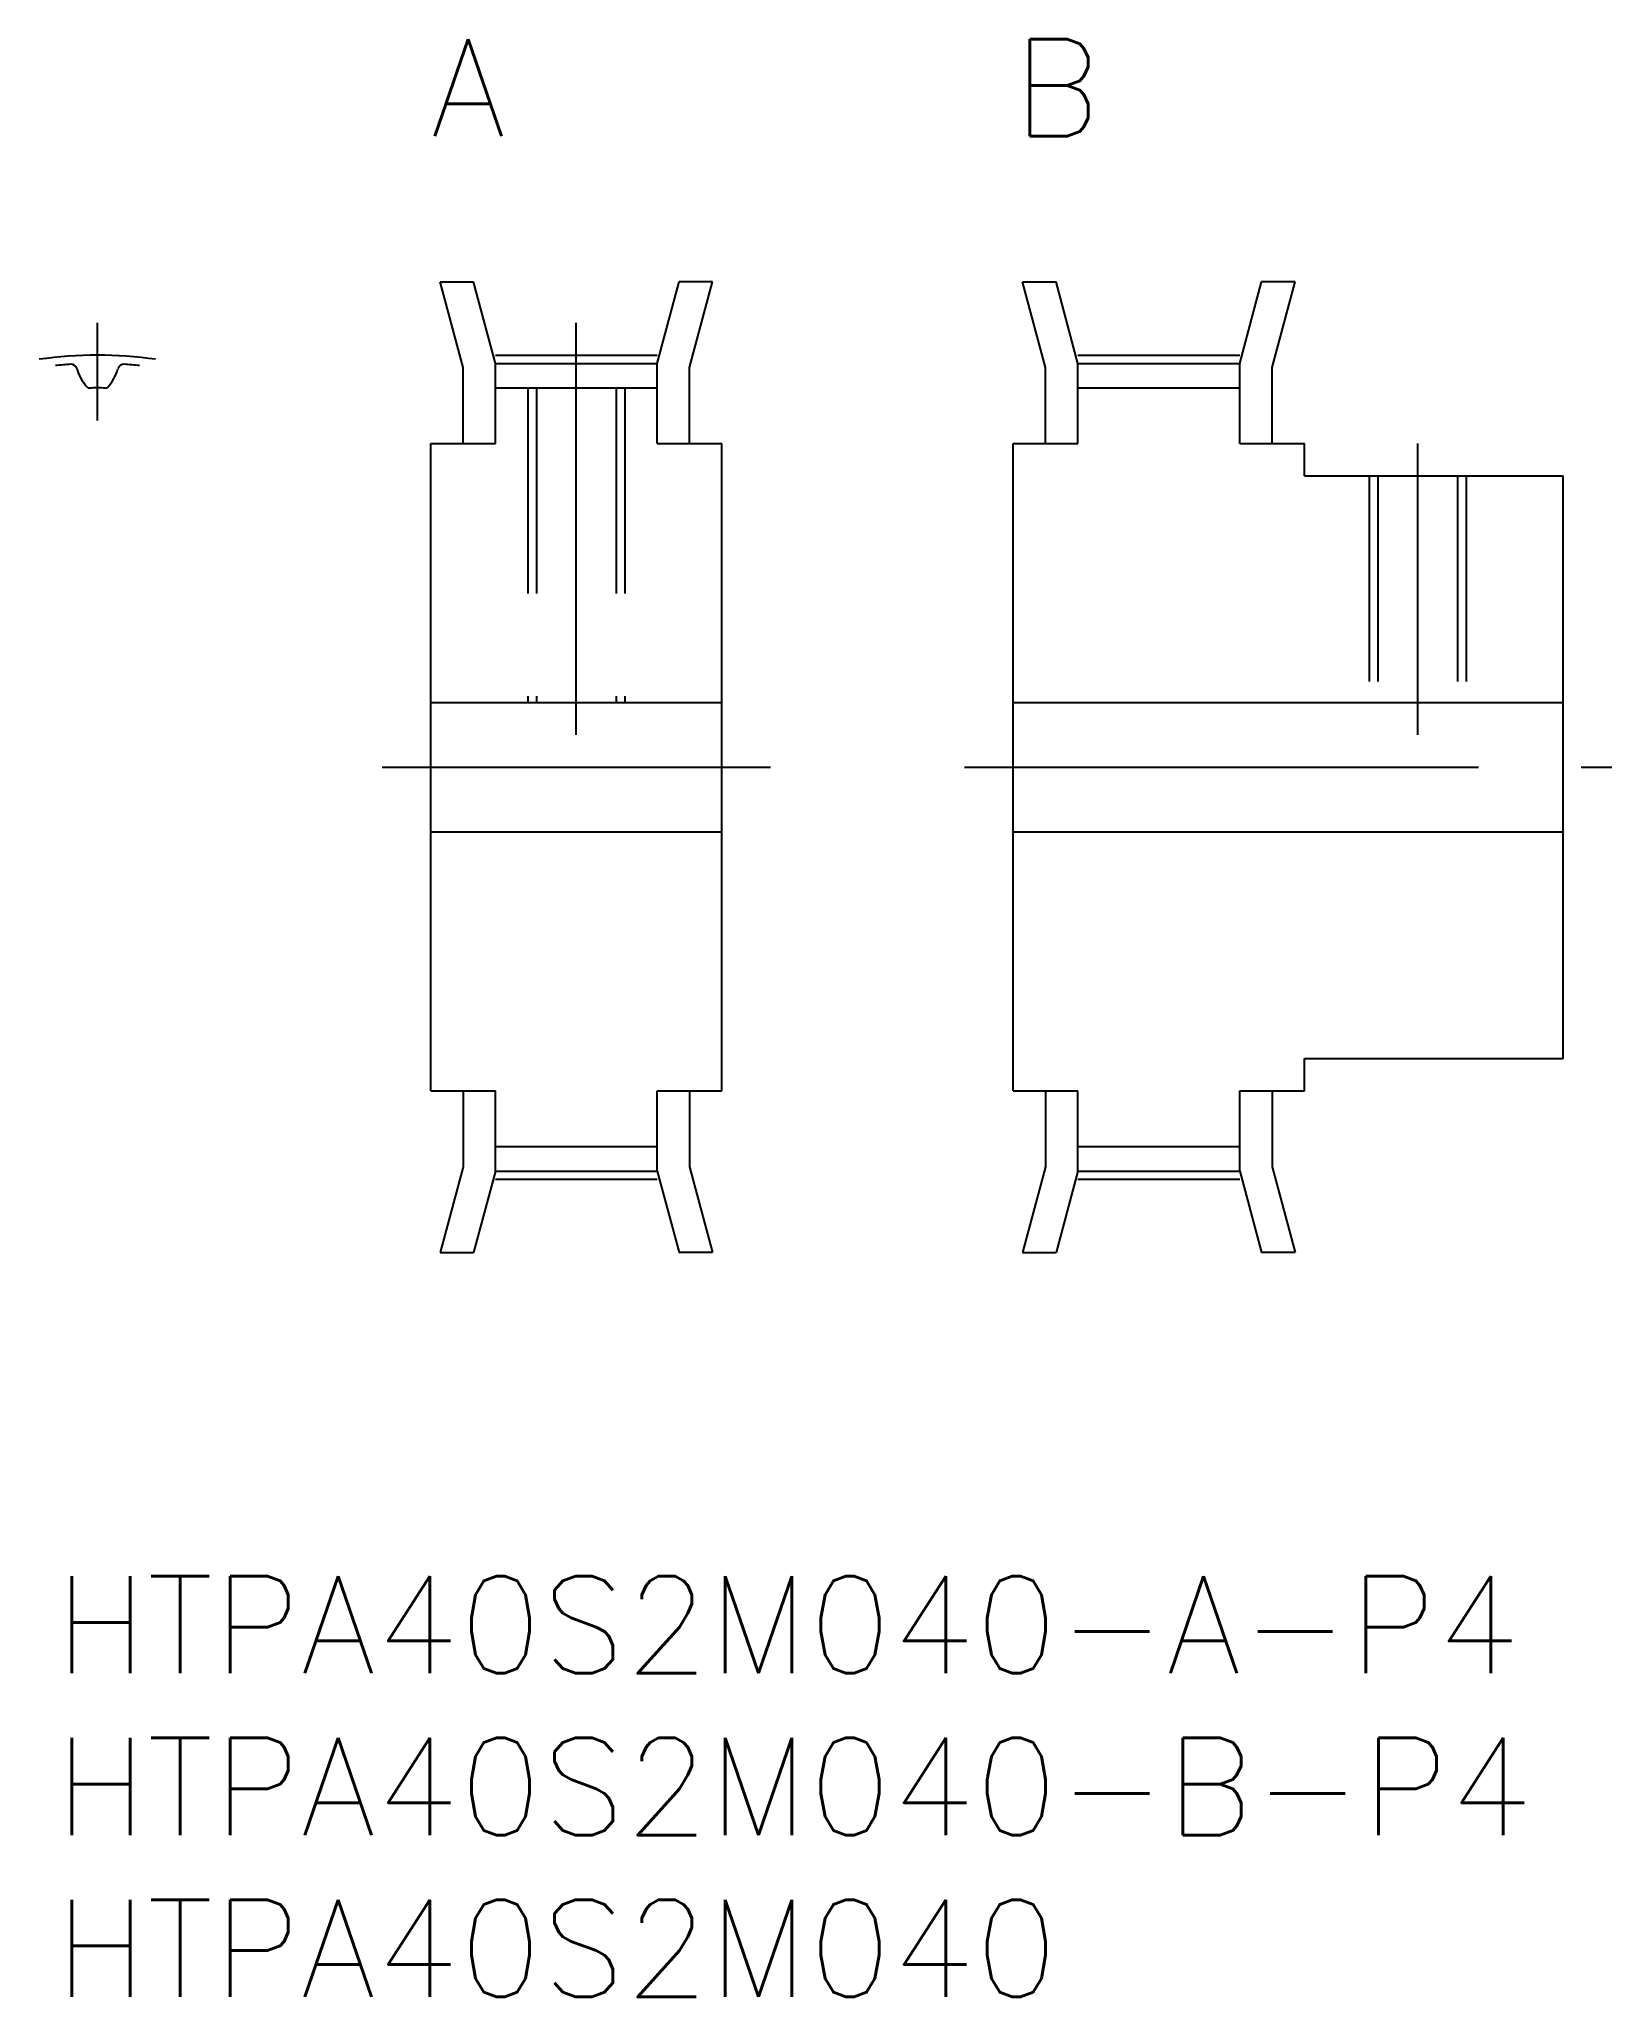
# Model space of a CAD drawing. Extents: x -0.5 to 48.1, y -13 to 47.5.
import ezdxf

# ---------------------------------------------------------------- set-up
doc = ezdxf.new("R2010")
doc.units = 0
doc.header["$LTSCALE"] = 0.5
doc.linetypes.add('CENTER', pattern=[50.8, 31.75, -6.35, 6.35, -6.35])
doc.linetypes.add('DASHED', pattern=[19.05, 12.7, -6.35])
for name, color, linetype in [('MSM_CENTER', 1, 'CENTER'), ('MSM_CONTINUOUS', 7, 'CONTINUOUS'), ('MSM_DASHED', 4, 'DASHED'), ('MSM_PART_NUMBER', 7, 'CONTINUOUS')]:
    doc.layers.add(name, color=color, linetype=linetype)
doc.styles.get("Standard").update_dxf_attribs({"font": 'txt.shx', "height": 1, "bigfont": 'bigfont.shx'})

# ---------------------------------------------------------------- blocks, each defined once
blk = doc.blocks.new('*U11')
at = {"layer": 'MSM_PART_NUMBER'}
blk.add_text('HTPA40S2M040-A-P4', height=3, dxfattribs=at).set_placement((0, -3))
blk = doc.blocks.new('*U12')
at = {"layer": 'MSM_PART_NUMBER'}
blk.add_text('HTPA40S2M040-B-P4', height=3, dxfattribs=at).set_placement((0, -8))
blk = doc.blocks.new('*U13')
at = {"layer": 'MSM_PART_NUMBER'}
blk.add_text('HTPA40S2M040', height=3, dxfattribs=at).set_placement((0, -13))

msp = doc.modelspace()

# ---------------------------------------------------------------- linework, layer by layer
at = {"layer": 'MSM_CENTER'}
for p, q in [((1.3, 35.72), (1.3, 38.734)), ((16.1, 26), (16.1, 38.73)), ((13.6, 37.73), (18.6, 37.73)), ((31.6, 37.73), (36.6, 37.73)), ((42.1, 26), (42.1, 35)), ((10.1, 25), (22.1, 25)), ((28.1, 25), (48.1, 25)), ((13.6, 12.27), (18.6, 12.27)), ((31.6, 12.27), (36.6, 12.27))]:
    msp.add_line(p, q, dxfattribs=at)
msp.add_arc((1.3, 25), 12.734, 81.8738, 98.1262, dxfattribs=at)
at = {"layer": 'MSM_CONTINUOUS'}
for p, q in [((11.889, 40), (12.925, 40)), ((12.6, 37.348), (11.889, 40)), ((13.6, 37.48), (12.925, 40)), ((18.6, 37.48), (19.275, 40)), ((20.311, 40), (19.275, 40)), ((19.6, 37.348), (20.311, 40)), ((30.6, 37.348), (29.889, 40)), ((29.889, 40), (30.925, 40)), ((31.6, 37.48), (30.925, 40)), ((36.6, 37.48), (37.275, 40)), ((38.311, 40), (37.275, 40)), ((37.6, 37.348), (38.311, 40)), ((12.6, 35), (12.6, 37.348)), ((13.6, 37.48), (18.6, 37.48)), ((13.6, 35), (13.6, 37.48)), ((18.6, 35), (18.6, 37.48)), ((19.6, 35), (19.6, 37.348)), ((30.6, 35), (30.6, 37.348)), ((31.6, 37.48), (36.6, 37.48)), ((31.6, 35), (31.6, 37.48)), ((36.6, 35), (36.6, 37.48)), ((37.6, 35), (37.6, 37.348)), ((13.6, 36.72), (18.6, 36.72)), ((31.6, 36.72), (36.6, 36.72)), ((11.6, 35), (13.6, 35)), ((11.6, 15), (11.6, 35)), ((18.6, 35), (20.6, 35)), ((20.6, 15), (20.6, 35)), ((29.6, 15), (29.6, 35)), ((29.6, 35), (31.6, 35)), ((36.6, 35), (38.6, 35)), ((38.6, 34), (38.6, 35)), ((38.6, 34), (46.6, 34)), ((46.6, 16), (46.6, 34)), ((11.6, 27), (20.6, 27)), ((29.6, 27), (46.6, 27)), ((46.6, 25), (46.6, 25)), ((11.6, 23), (20.6, 23)), ((29.6, 23), (46.6, 23)), ((46.6, 20.5), (46.6, 20.5)), ((38.6, 16), (46.6, 16)), ((38.6, 15), (38.6, 16)), ((11.6, 15), (13.6, 15)), ((12.6, 15), (12.6, 12.652)), ((13.6, 12.52), (13.6, 15)), ((18.6, 12.52), (18.6, 15)), ((18.6, 15), (20.6, 15)), ((19.6, 15), (19.6, 12.652)), ((29.6, 15), (31.6, 15)), ((30.6, 15), (30.6, 12.652)), ((31.6, 12.52), (31.6, 15)), ((36.6, 12.52), (36.6, 15)), ((36.6, 15), (38.6, 15)), ((37.6, 15), (37.6, 12.652)), ((13.6, 13.28), (18.6, 13.28)), ((31.6, 13.28), (36.6, 13.28)), ((12.6, 12.652), (11.889, 10)), ((13.6, 12.52), (12.925, 10)), ((13.6, 12.52), (18.6, 12.52)), ((18.6, 12.52), (19.275, 10)), ((19.6, 12.652), (20.311, 10)), ((30.6, 12.652), (29.889, 10)), ((31.6, 12.52), (30.925, 10)), ((31.6, 12.52), (36.6, 12.52)), ((36.6, 12.52), (37.275, 10)), ((37.6, 12.652), (38.311, 10)), ((11.889, 10), (12.925, 10)), ((20.311, 10), (19.275, 10)), ((29.889, 10), (30.925, 10)), ((38.311, 10), (37.275, 10))]:
    msp.add_line(p, q, dxfattribs=at)
for centre, radius, start, end in [((1.3, 25), 12.48, 93.7986, 95.97916), ((0.486, 37.263), 0.19, 14.87824, 93.7986), ((1.95, 37.652), 1.325, 194.87824, 222.94421), ((0.65, 37.652), 1.325, 317.05579, 345.12176), ((2.114, 37.263), 0.19, 86.2014, 165.12176), ((1.3, 25), 12.48, 84.02084, 86.2014), ((1.053, 36.817), 0.1, 222.94421, 271.19603), ((1.3, 25), 11.72, 88.80397, 91.19603), ((1.547, 36.817), 0.1, 268.80397, 317.05579)]:
    msp.add_arc(centre, radius, start, end, dxfattribs=at)
at = {"layer": 'MSM_DASHED'}
for p, q in [((14.6, 36.72), (14.6, 27)), ((14.87, 36.72), (14.87, 27)), ((17.329, 36.72), (17.329, 27)), ((17.6, 36.72), (17.6, 27)), ((40.6, 34), (40.6, 27)), ((40.87, 34), (40.87, 27)), ((43.329, 34), (43.329, 27)), ((43.6, 34), (43.6, 27))]:
    msp.add_line(p, q, dxfattribs=at)

# ---------------------------------------------------------------- block references
at = {"layer": 'MSM_CONTINUOUS'}
for name in ['*U11', '*U12', '*U13']:
    msp.add_blockref(name, (0, 0), dxfattribs=at)

# ---------------------------------------------------------------- texts
at = {"layer": 'MSM_PART_NUMBER'}
for s, p in [('A', (11.6, 44.5)), ('B', (29.6, 44.5))]:
    msp.add_text(s, height=3, dxfattribs=at).set_placement(p)

doc.saveas('drawing.dxf')
